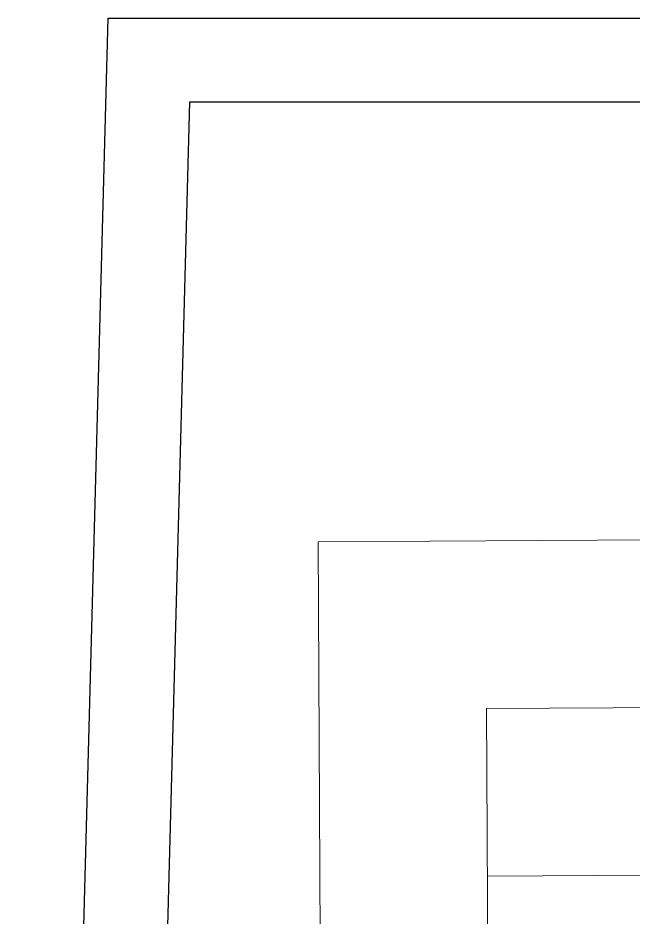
# Model space of a CAD drawing. Header units: millimetres. Extents: x 111 to 1506, y 14 to 566.
# Drawn here: x 219.5 to 223.17, y 223.1 to 228.46 of the extents above; entities that cross this region are included whole.
import ezdxf

# ---------------------------------------------------------------- set-up
doc = ezdxf.new("R2010")
doc.units = ezdxf.units.MM
doc.layers.add('pisos', color=155, linetype='Continuous', lineweight=5)

# ---------------------------------------------------------------- blocks, each defined once
blk = doc.blocks.new('foot')
at = {"layer": 'pisos'}
for p, q in [((1536.1222, 120.0615), (1520.1222, 120.0615)), ((1536.1222, 92.0615), (1536.1222, 120.0615)), ((1534.1229, 115.3918), (1534.1229, 119.0615))]:
    blk.add_line(p, q, dxfattribs=at)
blk.add_lwpolyline([(1535.1222, 93.0615), (1535.1222, 119.0615), (1521.1222, 119.0615), (1521.1222, 93.0615)], close=True, dxfattribs=at)

msp = doc.modelspace()

# ---------------------------------------------------------------- linework, layer by layer
for p, q in [((219.49654, 208.32172), (220.03519, 228.46416)), ((220.03519, 228.46416), (246.84184, 228.46416)), ((220.00013, 208.44947), (220.522, 227.96416)), ((220.522, 227.96416), (246.88558, 227.96416))]:
    msp.add_line(p, q)

# ---------------------------------------------------------------- block references
at = {"lineweight": 100, "rotation": 90.30132774606777}
msp.add_blockref('foot', (349.42556, -1310.12924), dxfattribs=at)

doc.saveas('drawing.dxf')
